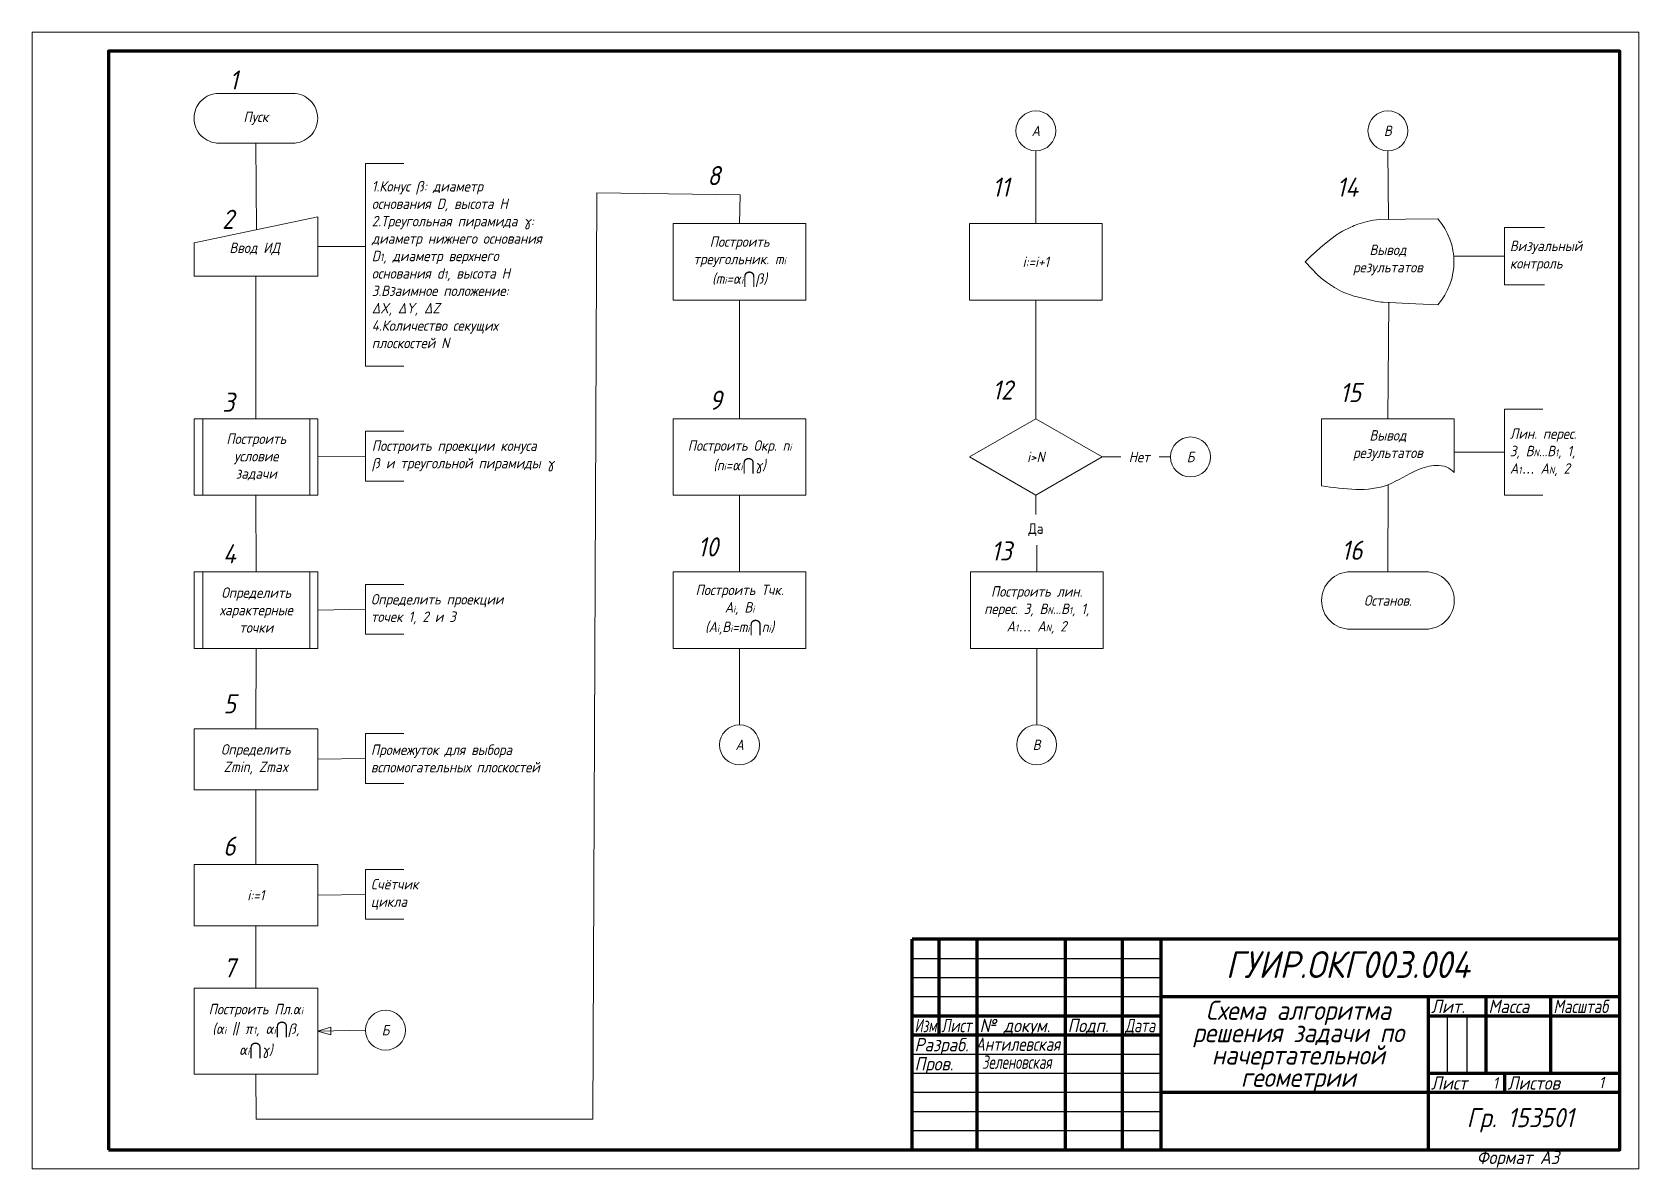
# Model space of a CAD drawing. Header units: millimetres. Extents: x 0 to 420, y 0 to 297.
import ezdxf

# ---------------------------------------------------------------- set-up
doc = ezdxf.new("R2010")
doc.units = ezdxf.units.MM
doc.header["$LTSCALE"] = 0.5
doc.layers.add('все', color=250, linetype='Continuous', lineweight=20)
doc.styles.get("Standard").update_dxf_attribs({"font": 'isocpeui.ttf', "width": 0.9})

msp = doc.modelspace()

# ---------------------------------------------------------------- linework, layer by layer
at = {"layer": 'все', "color": 18, "linetype": 'Continuous', "true_color": 0x000000}
for p, q in [((58.48, 268), (58.66, 245.39)), ((262.37, 266), (262.37, 247)), ((354.4, 266), (354.59, 248.02)), ((74.65, 241), (87.15, 241)), ((371.59, 238.5), (384.87, 238.5)), ((58.48, 196), (58.48, 233.25)), ((184.93, 227), (184.93, 196)), ((262.37, 227), (262.37, 196)), ((354.4, 196), (354.62, 226.38)), ((74.65, 186), (87.15, 186.22)), ((279.7, 186), (284.59, 186)), ((294.59, 186), (297.59, 186)), ((337.07, 187.23), (337.07, 178.45)), ((371.74, 181.96), (371.74, 187.23)), ((371.74, 187.23), (384.87, 187.23)), ((354.4, 156), (354.44, 178.76)), ((58.48, 176), (58.59, 156)), ((184.93, 176), (184.93, 156)), ((262.37, 176), (262.37, 171)), ((262.59, 156), (262.59, 163)), ((74.65, 146), (87.15, 146.22)), ((58.59, 136), (58.48, 115)), ((184.93, 136), (184.93, 116)), ((262.59, 136), (262.59, 116)), ((74.65, 107), (87.15, 107.22)), ((58.48, 99), (58.48, 79.5)), ((74.65, 71.5), (87.15, 71.72)), ((58.48, 63.5), (58.48, 47.25)), ((74.65, 36), (87.15, 36.22))]:
    msp.add_line(p, q, dxfattribs=at)
at = {"layer": 'все', "lineweight": 60}
for p, q in [((415, 60), (230, 60)), ((230, 5), (230, 60)), ((237, 60), (237, 35)), ((247, 5), (247, 60)), ((270, 60), (270, 5)), ((285, 5), (285, 60)), ((295, 60), (295, 5)), ((295, 45), (415, 45)), ((365, 5), (365, 45)), ((380, 45), (380, 25)), ((397, 25), (397, 45)), ((230, 40), (295, 40)), ((365, 40), (415, 40)), ((230, 35), (295, 35)), ((365, 25), (415, 25)), ((385, 20), (385, 25)), ((295, 20), (415, 20))]:
    msp.add_line(p, q, dxfattribs=at)
at = {"layer": 'все', "lineweight": -3}
for p, q in [((230, 55), (295, 55)), ((230, 50), (295, 50)), ((230, 45), (295, 45)), ((370, 25), (370, 40)), ((375, 40), (375, 25)), ((230, 30), (295, 30)), ((230, 25), (295, 25)), ((230, 20), (295, 20)), ((230, 15), (295, 15)), ((230, 10), (295, 10))]:
    msp.add_line(p, q, dxfattribs=at)
at = {"layer": 'все'}
msp.add_line((365, 45), (365, 40), dxfattribs=at)
msp.add_lwpolyline([(0, 0), (420, 0), (420, 297), (0, 297)], close=True, dxfattribs=at)
at = {"layer": 'все', "color": 18, "lineweight": 60, "true_color": 0x000000}
msp.add_lwpolyline([(20, 5), (415, 5), (415, 292), (20, 292)], close=True, dxfattribs=at)
at = {"layer": 'все', "color": 18, "linetype": 'Continuous', "true_color": 0x000000}
for points in [[(48.82, 268), (68.15, 268, 0.414223), (74.65, 274.5, 0.414223), (68.15, 281), (48.82, 281, 0.414223), (42.32, 274.5, 0.414223)], [(257.15, 271.22, -1), (267.59, 271.22, -1)], [(349.18, 271.22, -1), (359.62, 271.22, -1)], [(297.59, 186, -1), (308.03, 186, -1)], [(344.57, 141), (364.24, 141, 0.414223), (371.74, 148.5, 0.414223), (364.24, 156), (344.57, 156, 0.414223), (337.07, 148.5, 0.414223)], [(179.7, 110.78, -1), (190.15, 110.78, -1)], [(257.37, 110.78, -1), (267.81, 110.78, -1)], [(87.15, 36.22, -1), (97.59, 36.22, -1)]]:
    msp.add_lwpolyline(points, format="xyb", close=True, dxfattribs=at)
for points in [[(97.15, 209.72), (87.15, 209.72), (87.15, 262.72), (97.15, 262.72)], [(58.48, 24.75), (58.59, 13), (146.59, 13), (147.59, 255), (185.09, 254.5), (184.93, 247)], [(395.31, 231), (384.87, 231), (384.87, 246), (395.31, 246)], [(394.87, 176), (384.87, 176), (384.87, 198.46), (394.87, 198.46)], [(337.07, 187.23), (337.07, 196), (371.74, 196), (371.74, 187.23)], [(97.15, 179.72), (87.15, 179.72), (87.15, 192.72), (97.15, 192.72)], [(97.15, 139.72), (87.15, 139.72), (87.15, 152.72), (97.15, 152.72)], [(97.15, 100.72), (87.15, 100.72), (87.15, 113.72), (97.15, 113.72)], [(97.15, 65.22), (87.15, 65.22), (87.15, 78.22), (97.15, 78.22)]]:
    msp.add_lwpolyline(points, dxfattribs=at)
for points in [[(74.65, 248.75), (42.32, 241.96), (42.32, 233.25), (74.65, 233.25)], [(167.59, 227), (202.26, 227), (202.26, 247), (167.59, 247)], [(245.04, 227), (279.7, 227), (279.7, 247), (245.04, 247)], [(42.32, 176), (74.65, 176), (74.65, 196), (42.32, 196)], [(44.59, 176), (72.59, 176), (72.59, 196), (44.59, 196)], [(167.59, 176), (202.26, 176), (202.26, 196), (167.59, 196)], [(262.37, 176), (279.7, 186), (262.37, 196), (245.04, 186)], [(42.32, 136), (74.65, 136), (74.65, 156), (42.32, 156)], [(44.59, 136), (72.59, 136), (72.59, 156), (44.59, 156)], [(167.59, 136), (202.26, 136), (202.26, 156), (167.59, 156)], [(245.26, 136), (279.93, 136), (279.93, 156), (245.26, 156)], [(42.32, 99), (74.65, 99), (74.65, 115), (42.32, 115)], [(42.32, 63.5), (74.65, 63.5), (74.65, 79.5), (42.32, 79.5)], [(42.32, 24.75), (74.65, 24.75), (74.65, 47.25), (42.32, 47.25)], [(78.09, 37), (74.59, 36), (78.09, 35)]]:
    msp.add_lwpolyline(points, close=True, dxfattribs=at)
for points in [[(332.77, 237), (334.54, 238.69, -0.006629), (334.78, 238.91), (336.82, 240.76, -0.015099), (337.38, 241.23), (339.45, 242.88, -0.00781), (339.74, 243.11), (340.73, 243.85, -0.044994), (342.56, 244.98), (344.67, 246.04, -0.043074), (346.58, 246.8), (348.98, 247.52, -0.069592), (352.27, 248.02), (359.02, 248.11), (367.44, 248.23)], [(332.77, 237), (334.51, 235.14, 0.00468), (334.67, 234.98), (335.94, 233.67, 0.038976), (337.34, 232.44), (338.33, 231.7, 0.013876), (338.87, 231.32), (340.44, 230.27, 0.057371), (342.89, 229.01), (344.85, 228.28, 0.033005), (346.37, 227.82), (351.04, 226.74, 0.044878), (353.17, 226.45), (359.77, 226.14), (367.44, 225.77)]]:
    msp.add_lwpolyline(points, format="xyb", dxfattribs=at)
at = {"layer": 'все', "color": 18, "true_color": 0x000000}
msp.add_arc((354.61, 237), 17.05, 318.8022, 41.1978, dxfattribs=at)
msp.add_spline([(337.07, 178.45), (354.44, 178.76), (362.24, 182.67), (366.98, 183.79), (369.77, 183.32), (371.74, 181.96)], degree=3, dxfattribs=at)

# ---------------------------------------------------------------- texts
at = {"layer": 'все', "lineweight": -3}
for s, width, p in [('Лит.', 0.9, (365.67, 40.7)), ('Масса', 0.9, (380.67, 40.7)), ('Масштаб', 0.8, (397.67, 40.7)), ('Изм.', 0.7, (230.67, 35.7)), ('Лист', 0.75, (237.67, 35.7)), ('№ докум.', 0.9, (247.67, 35.7)), ('Подп.', 0.9, (270.67, 35.7)), ('Дата', 0.75, (285.67, 35.7)), ('Разраб.', 0.9, (230.67, 30.7)), ('Пров.', 0.9, (230.67, 25.7)), ('Лист', 0.9, (365.67, 20.7)), ('Листов', 0.9, (385.67, 20.7)), ('Формат А3', 0.9, (377.6, 1.25))]:
    msp.add_text(s, height=3.5, dxfattribs=dict(at, width=width)).set_placement(p)
at = {"layer": 'все', "attachment_point": 1}
for s, width, insert, char_height in [('1', 9, (51.56, 286.99), 5), ('8', 9, (176.49, 262.02), 5), ('11', 6, (251, 259), 5), ('14', 7, (341, 259), 5), ('2', 9, (49.65, 250.6), 5), ('12', 7, (251, 206), 5), ('3', 9.4075, (49.73, 202.82), 5), ('9', 5, (177, 203.33), 5), ('15', 9, (341.87, 205.33), 5), ('10', 8, (174, 165), 5), ('13', 7, (250.69, 163.95), 5), ('16', 7, (342.25, 164.13), 5), ('4', 10.4075, (49.89, 163.2), 5), ('5', 5, (50, 124), 5), ('6', 7, (49.93, 86.82), 5), ('7', 5, (50, 55), 5), ('ГУИР.ОКГ003.004', 91, (312.04, 56.87), 7), ('1', 5, (381.82, 23.94), 3), ('1', 5, (409.55, 24.06), 3), ('Гр. 153501', 41, (375, 15.88), 5)]:
    msp.add_mtext_dynamic_manual_height_columns(s, width=width, gutter_width=50, heights=[0], dxfattribs=dict(at, insert=insert, char_height=char_height))
at = {"layer": 'все', "color": 18, "true_color": 0x000000}
for s, insert, char_height, width, attachment_point in [('\\C7;\\fISOCPEUR|b0|i1|;\\H2.7285364419222;Пуск', (58.48, 274.5), 2.7285, 32.3333, 5), ('\\C7;\\fISOCPEUR|b0|i1|;\\H2.7285364419222;A', (262.37, 271.22), 2.7285, 9.1368, 5), ('\\C7;\\fISOCPEUR|b0|i1|;\\H2.7285364419222;B', (354.4, 271.22), 2.7285, 9.1368, 5), ('{\\C7;1.Конус β: диаметр \\Pоснования D, высота Н\\P2.Треугольная пирамида γ: \\Pдиаметр нижнего основания \\PD\\H0.73299x;1\\H1.36427x;, диаметр верхнего \\Pоснования d\\H0.73299x;1\\H1.36427x;, высота H\\P3.Взаимное положение: \\PΔX, ΔY, ΔZ\\P4.Количество секущих \\Pплоскостей N}', (88.79, 236.25), 2.7285, 53.6222, 4), ('{\\C7;Построить треугольник. m\\H0.66666x;i\\P\\H1.50002x;(m\\H0.66666x;i\\H1.50002x;=α\\H0.66666x;i\\fCambria Math|b0|i1|c0|p18;\\H1.81025x;⋂\\fISOCPEUR|b0|i1|c204|p34;\\H0.82863x;β)}', (184.93, 237), 2.72854, 34.6667, 5), ('\\C7;\\fISOCPEUR|b0|i1|;\\H2.7285364419222;Ввод ИД', (58.17, 242), 2.7285, 32.3333, 2), ('\\C7;\\fISOCPEUR|b0|i1|;\\H2.7285364419222;Вывод \\Pрезультатов', (354.4, 237.47), 2.7285, 53.6222, 5), ('\\C7;\\fISOCPEUR|b0|i1|;\\H2.7285364419222;Визуальный \\Pконтроль', (386.28, 238.5), 2.7285, 23.5, 4), ('\\C7;\\fISOCPEUR|b0|i1|;\\H2.7285364419222;i:=i+1', (262.37, 237), 2.7285, 34.6667, 5), ('{\\H1x;\\C7;Лин. перес. \\H1x;3, В\\H0.66666x;N\\H1.50002x;...В\\H0.66666x;1\\H1.50001x;, 1, А\\H0.66666x;1\\H1.50002x;… А\\H0.66666x;N\\H1.50002x;, 2}', (386.28, 187.23), 2.72854, 20.5509, 4), ('\\C7;\\fISOCPEUR|b0|i1|;\\H2.7285364419222;Построить \\Pусловие \\Pзадачи', (58.59, 186), 2.7285, 28, 5), ('{\\H1x;\\C7;Построить проекции конуса \\Pβ и треугольной пирамиды γ}', (88.79, 186.25), 2.7285, 53.6222, 4), ('{\\H1x;\\C7;Построить Окр. n\\H0.66666x;i\\P\\H1.50002x;(n\\H0.66666x;i\\H1.50002x;=α\\H0.66666x;i\\fCambria Math|b0|i1|c0|p18;\\H1.81025x;⋂\\fISOCPEUR|b0|i1|c204|p34;\\H0.82863x;γ)}', (184.93, 186), 2.72854, 34.6667, 5), ('\\C7;\\fISOCPEUR|b0|i1|;\\H2.7285364419222;Вывод\\Pрезультатов', (354.4, 189), 2.7285, 29.1444, 5), ('\\C7;\\fISOCPEUR|b0|i1|;\\H2.7285364419222;i>N', (262.37, 186), 2.7285, 34.6667, 5), ('\\C7;\\fISOCPEUR|b0|i1|;\\H2.7285364419222;Нет', (289.4, 186), 2.7285, 53.6222, 5), ('\\C7;\\fISOCPEUR|b0|i1|;\\H2.7285364419222;Б', (302.81, 186), 2.7285, 9.1368, 5), ('\\C7;\\fISOCPEUR|b0|i0|;\\H2.7285364419222;Да', (262.37, 167), 2.7285, 10.442, 5), ('\\C7;\\fISOCPEUR|b0|i1|;\\H2.7285364419222;Определить \\Pхарактерные \\Pточки', (58.59, 146), 2.7285, 28, 5), ('\\C7;\\fISOCPEUR|b0|i1|;\\H2.7285364419222;Построить Тчк. \\PA\\H1.8190034776926;i\\H2.7285364419222;, B\\H1.8190034776926;i\\P\\H2.7285364419222;(A\\H1.8190034776926;i\\H2.7285364419222;,B\\H1.8190034776926;i\\H2.7285364419222;=m\\H1.8190034776926;i\\fCambria Math|b0|i1|;\\H3.2928473878652;⋂\\fISOCPEUR|b0|i1|;\\H2.7285364419222;n\\H1.8190034776926;i\\H2.7285364419222;)', (184.93, 146), 2.72854, 34.6667, 5), ('{\\H1x;\\C7;Построить лин. \\Pперес. 3, \\H1x;В\\H0.66666x;N\\H1.50002x;...В\\H0.66666x;1\\H1.50001x;, 1, А\\H0.66666x;1\\H1.50002x;… А\\H0.66666x;N\\H1.50002x;, 2}', (262.59, 146), 2.72854, 34.6667, 5), ('{\\H1x;\\C7;Определить проекции \\Pточек 1, 2 и 3}', (88.56, 146.22), 2.7285, 51.442, 4), ('\\C7;\\fISOCPEUR|b0|i1|;\\H2.7285364419222;Останов.', (354.4, 148.5), 2.7285, 34.6667, 5), ('\\C7;\\fISOCPEUR|b0|i1|;\\H2.7285364419222;Определить \\PZmin, Zmax', (58.48, 107), 2.7285, 32.3333, 5), ('\\C7;\\fISOCPEUR|b0|i1|;\\H2.7285364419222;Промежуток для выбора \\Pвспомогательных плоскостей', (88.56, 107.22), 2.7285, 55.442, 4), ('\\C7;\\fISOCPEUR|b0|i1|;\\H2.7285364419222;A', (184.93, 110.78), 2.7285, 9.1368, 5), ('\\C7;\\fISOCPEUR|b0|i1|;\\H2.7285364419222;B', (262.59, 110.78), 2.7285, 9.1368, 5), ('\\C7;\\fISOCPEUR|b0|i1|;\\H2.7285364419222;Счётчик \\Pцикла', (88.56, 71.72), 2.7285, 25, 4), ('\\C7;\\fISOCPEUR|b0|i1|;\\H2.7285364419222;i:=1', (58.48, 71.5), 2.7285, 32.3333, 5), ('\\C7;\\fISOCPEUR|b0|i1|;\\H2.7285364419222;Построить Пл.α\\H1.8190034776926;i\\P\\H2.7285364419222;(α\\H1.8190034776926;i\\H2.7285364419222; || π\\H1.8190034776926;1\\H2.7285364419222;, α\\H1.8190034776926;i\\fCambria Math|b0|i1|;\\H3.2928473878652;⋂\\fISOCPEUR|b0|i1|;\\H2.7285364419222;β, \\Pα\\H1.8190034776926;i\\fCambria Math|b0|i1|;\\H3.2928473878652;⋂\\fISOCPEUR|b0|i1|;\\H2.7285364419222;γ)', (58.48, 36), 2.72854, 32.3333, 5), ('\\C7;\\fISOCPEUR|b0|i1|;\\H2.7285364419222;Б', (92.37, 36.22), 2.7285, 9.1368, 5)]:
    msp.add_mtext(s, dxfattribs=dict(at, insert=insert, char_height=char_height, width=width, attachment_point=attachment_point))
at = {"layer": 'все'}
for s, width, insert, char_height, attachment_point, line_spacing_factor in [('Схема алгоритма решения задачи по начертательной геометрии', 67.1788, (331, 32), 5, 5, 0.7), ('{\\W0.8;Антилевская}', 19.9404, (246.53, 34.33), 3.5, 1, 0.685714)]:
    msp.add_mtext_dynamic_manual_height_columns(s, width=width, gutter_width=50, heights=[0], dxfattribs=dict(at, insert=insert, char_height=char_height, attachment_point=attachment_point, line_spacing_factor=line_spacing_factor))
at = {"layer": 'все', "insert": (248.3, 29.63), "char_height": 3.5, "width": 20, "attachment_point": 1, "line_spacing_factor": 0.685714}
msp.add_mtext('{\\W0.7;Зеленовская}', dxfattribs=at)

doc.saveas('drawing.dxf')
